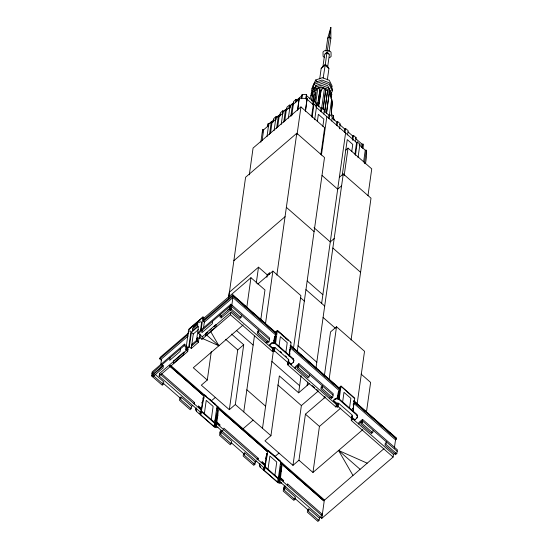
<?xml version="1.0" encoding="UTF-8"?>
<svg xmlns="http://www.w3.org/2000/svg" width="549" height="549" viewBox="0 0 549 549"><rect width="100%" height="100%" fill="white"/><g stroke="black" fill="none" stroke-linecap="round" stroke-linejoin="round"><path stroke-width="0.82" d="M330.519 29.872L330.821 27.45L327.739 38.149L325.955 50.817M162.744 382.783L162.387 385.329L151.62 375.907L152.183 371.886L184.443 344.154L186.379 345.849M153.006 372.476L152.649 375.022L163.417 384.444L163.774 381.898L155.285 374.466M153.041 374.294L152.684 376.84L163.108 367.871L163.465 365.325L154.07 373.409L153.713 375.948M161.626 360.501L159.704 358.813L160.198 357.317L188.705 332.811M214.755 426.051L215.551 426.745L216.025 423.396L215.229 422.696L214.755 426.051L214.137 426.587L200.385 414.557L201.009 414.021L200.213 413.328L200.982 412.663L159.155 376.072L159.512 373.526L188.067 348.979L184.238 345.63L184.443 344.154M160.768 364.632L161.578 358.854L188.183 335.988M162.401 364.399L162.044 366.945L151.62 375.907M170.053 357.824L169.696 360.37L180.127 351.401L180.484 348.855M159.155 376.072L187.71 351.525L185.809 349.864L188.684 329.434L202.904 317.212L203.851 318.043L203.398 321.261L204.352 322.091L203.535 327.863M189.165 329.448L189.254 328.803L203 316.986L203.693 317.61L203.604 318.262L202.91 317.631L203 316.986M185.809 349.864L186.447 349.322L186.804 346.783M179.887 397.785L179.53 400.331L190.297 409.753L190.537 408.058M187.71 351.525L188.067 348.979M186.447 349.322L185.994 347.936L187.14 346.947L188.732 347.352L190.99 331.28L189.398 330.882L188.252 331.864M189.364 346.81L191.402 332.317L198.512 326.209L196.473 340.696L198.374 342.356L191.265 348.471L189.364 346.81L188.732 347.352M191.265 348.471L193.303 333.977L198.47 329.537M196.473 340.696L197.112 340.154L197.468 337.614M200.392 335.096L200.028 337.642L201.929 339.303L202.286 336.757L198.457 333.408L198.663 331.932L230.93 304.201L269.614 338.047L269.044 342.068L258.277 332.646L258.634 330.1M198.374 342.356L198.937 338.342M197.112 340.154L196.659 338.767L197.805 337.786L199.397 338.184L199.994 333.957M200.467 330.573L201.655 322.119L200.062 321.714L198.916 322.695M201.058 330.34L202.904 317.212M202.21 330.182L201.854 332.721L212.285 323.759L212.641 321.213M191.69 406.322L191.333 408.868L180.559 399.446L180.916 396.9L191.69 406.322L192.761 405.402M194.367 404.023L194.572 402.547L161.66 373.745M218.077 427.074L216.203 427.712L214.309 426.992L196.515 411.427L195.801 409.108L196.302 408.031M200.213 413.328L200.447 411.647M200.385 414.557L200.618 412.875M200.982 412.663L201.456 409.314L198.313 406.562L198.402 405.896L201.545 408.648L200.776 409.307M201.545 408.648L202.471 402.074L202.197 402.746L202.739 403.22L201.572 410L200.948 410.535L214.7 422.565L215.318 422.037L217.946 408.175L267.83 451.827L265.208 465.682L264.584 466.218M201.009 414.021L201.476 410.666M202.718 402.293L203.37 397.689L203.912 398.162L203.384 398.615L202.739 403.22M203.398 396.076L204.365 394.916M203.912 398.162L204.194 396.145L169.847 366.094M231.5 334.06L243.722 344.751L235.322 404.531L229.338 409.678L201.325 385.165L207.302 380.025L211.303 351.552M204.386 413.548L206.239 400.351L213.115 406.363L211.262 419.56M220.293 314.639L219.936 317.185L230.367 308.222L230.93 304.201M221.357 315.572L221 318.118L231.431 309.149L231.788 306.61M228.459 298.189L229.29 292.301L258.51 267.185L267.226 274.809L266.869 277.334M228.741 297.098L245.588 177.258L296.776 133.263L324.507 157.529L297.242 351.532M229.695 306.562L229.331 309.108L240.105 318.53L240.338 316.835M249.308 174.822L253.068 148.072L300.941 106.925L324.651 127.67L320.891 154.42M230.395 310.034L230.635 308.339M214.137 426.587L214.604 423.231L215.229 422.696M214.7 422.565L217.006 406.157L204.502 395.225M232.68 295.341L232.728 294.971L276.243 333.463L276.566 333.188L232.996 295.067L232.68 295.341L233.956 296.46M214.309 426.992L214.398 426.333M203.398 321.261L232.872 295.925L232.996 295.067M201.929 339.303L230.484 314.762L230.841 312.216L272.668 348.814M231.747 305.793L232.906 297.544L275.523 334.835L275.241 336.853L274.699 336.379L275.221 335.926L275.763 336.407L275.118 341.004L274.575 340.531M217.946 408.175L217.027 408.971L218.118 406.946M216.491 415.25L217.033 415.723L217.679 411.126L218.2 410.673L217.658 410.199M215.318 422.037L216.114 422.73L217.04 416.156L217.809 415.497L218.2 410.673M215.551 426.745L216.32 426.086L216.793 422.73L219.929 425.482L220.025 424.816L216.882 422.064L217.809 415.497M260.83 142.287L262.594 129.749L263.657 129.77L268.935 125.234M262.127 140.64L263.657 129.77M267.699 126.359L268.049 123.834L269.12 123.861L273.882 119.764M241.491 315.099L241.135 317.645L230.367 308.222M266.992 136.605L268.749 124.06L271.261 121.905L272.029 122.578L270.499 133.448M229.338 409.678L237.738 349.891L243.722 344.751M269.497 134.45L271.261 121.905M246.727 307.859L250.962 277.712L264.968 289.968L260.727 320.115M273.237 121.953L273.711 118.584L276.216 116.429L276.984 117.095M274.102 130.49L275.866 117.946L278.377 115.791L279.139 116.463L277.616 127.334M275.742 119.792L276.216 116.429M230.587 443.098L230.354 444.8L219.579 435.371L220.149 431.356L221.384 430.292M276.614 128.336L278.377 115.791M256.266 283.16L258.51 267.185M279.846 116.271L280.319 112.902L282.831 110.747L283.593 111.413M282.358 114.11L282.831 110.747M281.218 124.376L282.982 111.831L285.487 109.676L286.255 110.342L284.725 121.219M283.73 122.221L285.487 109.676M243.749 411.915L254.407 336.084M286.454 110.582L286.928 107.22L289.44 105.065L290.208 105.731L292.603 103.562L293.372 104.228L291.725 115.935M288.966 108.428L289.44 105.065M288.335 118.261L290.098 105.717M289.851 108.256L290.085 106.575M290.84 116.1L292.603 103.562M243.523 453.467L243.166 456.013L253.933 465.435L254.297 462.889M293.07 104.9L293.543 101.538L296.048 99.383L296.817 100.048L296.584 101.737M269.511 274.328L269.744 272.647L267.226 274.809M295.582 102.745L296.048 99.383M265.421 324.143L272.874 271.103L300.893 295.616L293.434 348.656M297.572 109.978L299.212 98.271L307.138 98.443L305.512 111.07M297.702 110.061L299.212 98.271M276.84 275.104L296.776 133.263M301.566 98.731L302.156 94.524L306.466 94.613L306.006 98.902M301.82 97.969L302.156 94.524M297.064 134.512L300.941 106.925M268.255 341.258L268.015 342.953L257.248 333.531L257.605 330.985L258.874 332.097M230.484 314.762L272.311 351.353L272.778 348.004L269.641 345.252L269.731 344.587L271.583 342.995L273.457 342.356L275.358 343.077L293.145 358.641L293.962 360.295L293.118 362.58L291.258 364.172L288.747 361.969M269.641 345.252L271.494 343.66L271.583 342.995M305.875 98.82L306.466 94.613M255.326 462.004L254.969 464.55L244.195 455.128L244.559 452.582L255.326 462.004L256.397 461.085M305.374 110.98L307.138 98.443M273.45 343.228L273.8 340.764L274.569 340.106L275.358 340.799L275.015 343.262M274.699 336.379L273.8 340.764M273.079 350.694L273.553 347.339L274.342 348.039L273.876 351.387L273.079 350.694L272.311 351.353M274.219 342.569L275.221 335.926M275.79 332.948L275.975 331.623L277.369 330.429L291.114 342.459L289.158 356.404M258.003 459.698L258.208 458.23L223.855 428.165L223.649 429.641L219.936 432.832L221.206 433.936M262.504 428.323L273.395 350.859M276.353 331.541L276.305 331.912L275.975 331.623M275.523 334.835L276.442 334.046L276.566 333.188M293.118 362.58L293.866 360.961L293.056 359.307L275.262 343.743L275.358 343.077M273.876 351.387L274.493 350.852L274.967 347.503L288.719 359.533L288.246 362.889L287.621 363.417L288.417 364.117L287.649 364.776L335.947 407.035L336.715 406.377L337.189 403.021L337.978 403.714L337.511 407.07L336.715 406.377M275.523 343.557L277.369 330.429M281.712 482.756L279.839 483.394L277.945 482.674L260.151 467.11L260.247 466.444M311.558 100.886L312.868 91.58L314.604 91.621L314.577 90.111L316.32 90.146L316.293 88.643L317.734 88.67L318.592 87.936L323.512 88.046L324.397 88.814L325.845 88.849L323.135 109.814M311.818 100.453L312.058 98.758M312.299 97.07L312.868 91.58M310.748 95.677L313.692 89.336L313.918 87.696L321.261 85.205L328.7 88.018L331.877 94.497L331.225 95.903M312.182 91.951L311.475 90.516L314.419 84.169L314.646 82.535L321.988 80.044L329.427 82.858L332.605 89.329L331.953 90.743M313.033 101.112L314.577 90.111M312.642 104.708L313.115 101.345L313.856 100.707L316.45 102.972L315.977 106.341M313.417 100.083L314.248 94.16M278.961 346.549L280.354 336.647L287.223 342.665L285.837 352.561M311.599 116.402L313.856 100.707M315.62 87.6L315.915 85.486L321.789 83.489L327.746 85.74L330.285 90.921M312.107 117.431L313.987 104.056L316.574 106.321L314.694 119.703M314.385 102.176L316.293 88.643M314.769 101.146L315.366 96.919M315.606 95.224L315.963 92.685M278.391 481.734L279.187 482.427L279.661 479.071L278.865 478.378L278.391 481.734L277.773 482.269L264.021 470.239L264.645 469.704L263.849 469.004L264.083 467.329M264.021 470.239L264.378 467.721M315.716 103.054L317.734 88.67M265.942 457.66L266.155 456.123M263.849 469.004L264.618 468.345L265.092 464.989L261.948 462.244L262.038 461.579L265.181 464.33L264.412 464.989L265.208 465.682M265.181 464.33L266.107 457.756L265.833 458.429L266.375 458.902M264.645 469.704L265.112 466.348M266.361 457.976L267.006 453.371L267.548 453.845M267.034 451.758L268.001 450.599M319.703 78.919L321.172 68.433L325.303 64.35L327.019 52.169L329.427 54.282L327.719 66.456L328.92 68.598L327.334 79.893M325.399 396.996L305.429 414.159L298.958 460.213L292.974 465.353L264.961 440.84L270.938 435.7L279.345 375.921L298.642 392.81L309.629 383.367M322.97 66.354L324.679 54.179L327.019 52.169M317.844 102.814L319.923 90.043L318.592 87.936M318.393 100.92L319.923 90.043L321.083 90.063L323.512 88.046M317.109 105.257L317.59 102.876L318.756 102.903L318.873 103.596L321.083 90.063L318.729 106.808M268.022 469.223L269.875 456.034L276.751 462.045L274.898 475.242M323.169 78.061L325.303 64.35L327.719 66.456M317.343 121.569L318.365 114.329L323.869 119.147L322.853 126.387M327.266 51.174L330.821 27.45L330.882 38.217L328.981 51.73M320.568 111.646L321.041 108.283L321.783 107.645L324.377 109.91L323.786 114.117M321.659 108.277L324.397 88.814M321.192 111.852L321.783 107.645M322.99 109.155L325.845 88.849M290.469 342.446L290.524 342.075M287.621 363.417L287.861 361.743M287.649 364.776L288.005 362.23M289.625 351.978L290.057 348.91L289.529 349.363M288.417 364.117L288.891 360.762M289.556 355.992L289.906 353.522L289.11 352.829M324.637 111.543L327.609 90.393L325.873 90.352M324.782 112.209L327.609 90.393M326.401 113.087L329.373 91.937L327.636 91.903M291.258 364.172L291.354 363.507M326.545 113.499L329.373 91.937M321.426 155.038L326.827 116.58M293.056 359.307L293.145 358.641M328.501 118.584L328.975 115.221L329.716 114.583L332.303 116.848L331.713 121.055M277.773 482.269L278.24 478.913L278.865 478.378M265.16 466.719L278.336 478.248L280.642 461.839L267.514 450.358M329.434 115.235L331.671 99.328L330.278 93.968L329.4 93.193M277.945 482.674L278.041 482.008M329.126 118.79L329.716 114.583M278.336 478.248L278.961 477.712L281.582 463.857L324.198 501.148L321.783 518.359L279.956 481.768L280.429 478.412L283.572 481.164L283.661 480.499L280.518 477.747L281.843 466.348L281.294 465.875M281.582 463.857L280.663 464.646L281.754 462.629M331.445 110.356L332.323 102.986L331.671 99.328C333.058 104.578 330.827 109.773 331.726 115.091M280.127 470.932L280.669 471.406L281.314 466.801L281.843 466.348M278.961 477.712L279.75 478.412L280.676 471.838L281.445 471.172M322.27 385.782L321.913 388.328L332.68 397.751L333.25 393.729L298.896 363.671L298.327 367.686L309.101 377.108L309.458 374.569M298.642 392.81L301.065 375.585M336.427 125.522L336.901 122.153L337.642 121.521L340.236 123.786L339.522 128.837M337.052 125.728L337.642 121.521M287.285 485.323L287.491 483.847L322.345 514.344L321.11 515.408M292.974 465.353L301.374 405.574L318.345 390.991L316.471 389.358M308.305 376.298L308.064 377.993L297.297 368.571L297.654 366.032L298.924 367.137M307.111 385.535L307.584 382.173M344.353 132.46L344.827 129.09L345.568 128.452L348.162 130.724L347.572 134.93M344.978 132.666L345.568 128.452M321.597 303.679L345.582 132.988M294.346 497.929L293.99 500.475L283.215 491.053L283.785 487.038L285.02 485.975M342.253 175.145L347.249 139.604L352.753 144.421L351.737 151.661M315.998 367.947L343.262 173.937L371 198.203L351.065 340.051M344.154 175.714L348.032 148.127L371.742 168.872L367.981 195.622M352.286 139.398L352.76 136.028L353.501 135.39L356.088 137.662L355.498 141.868M352.787 140.441L353.501 135.39M354.929 154.31L356.576 142.603L357.317 141.971L359.911 144.236L358.03 157.611M324.377 375.708L330.532 331.925L336.516 326.779L364.529 351.291L357.076 404.339M355.436 155.346L357.317 141.971M307.66 509.582L307.303 512.128L318.07 521.55L318.31 519.855M298.958 460.213L312.957 472.469L319.436 426.415L340.819 408.037M324.15 398.073L324.377 396.453M361.51 147.468L361.983 144.099L355.347 138.3L356.088 137.662M329.057 379.826L336.516 326.779M362.457 148.333L363.047 144.126L361.983 144.099M363.61 161.907L365.257 150.2L359.17 144.874L359.911 144.236M364.44 163.602L366.32 150.22L365.257 150.2M331.891 396.934L331.651 398.636L320.884 389.214L321.24 386.668L322.51 387.772M365.51 163.787L366.451 157.096L366.32 150.22M335.947 407.035L336.42 403.68L333.277 400.935L333.367 400.269L335.226 398.677L337.093 398.039L338.994 398.759L356.788 414.323L357.598 415.977L356.754 418.256L354.894 419.855L352.383 417.652M333.277 400.935L335.13 399.343L335.226 398.677M319.456 518.119L319.099 520.665L308.332 511.243L308.689 508.697L319.456 518.119L321.069 516.739M337.203 398.087L337.436 396.447L338.205 395.781L339.001 396.481L338.651 398.945M337.745 399.068L338.205 395.781M338.754 396.687L339.399 392.082L338.857 391.609L338.211 396.213L339.001 396.481M340.078 389.728L290.195 346.076L290.311 345.218L340.202 388.87L340.078 389.728L339.158 390.517L338.877 392.535L339.399 392.082M339.426 388.63L339.611 387.306L341.004 386.112L354.75 398.142L352.904 411.27M384.019 448.65L323.718 500.805L281.102 463.514M356.754 418.256L357.502 416.643L356.692 414.989L338.898 399.418L338.994 398.759M337.511 407.07L338.129 406.534L338.603 403.179L352.355 415.216L351.882 418.564L351.257 419.1L352.053 419.793L351.285 420.459L393.111 457.049L321.783 518.359M339.158 399.233L341.004 386.112M342.597 402.225L343.99 392.329L350.866 398.348L349.473 408.243M354.105 398.128L341.066 386.297L339.941 387.587L339.611 387.306M351.257 419.1L351.731 415.751L352.527 416.444L352.053 419.793M351.285 420.459L351.641 417.913M353.151 404.119L353.693 404.592L353.048 409.197L352.506 408.717M353.192 411.668L353.542 409.204L352.746 408.511M354.894 419.855L354.99 419.189M356.692 414.989L356.788 414.323M386.407 441.897L386.05 444.443L396.817 453.865L397.38 449.844L362.532 419.354L361.963 423.368L372.737 432.79L373.094 430.244M366.506 411.723L370.623 382.42L361.07 374.061M371.941 431.981L371.707 433.676L360.933 424.253L361.29 421.707L362.56 422.819M385.377 442.782L385.021 445.328L395.788 454.75L396.028 453.055M393.111 457.049L393.468 454.51L395.074 453.124M394.367 448.087L395.527 439.838L396.447 439.049L396.57 438.191L353.947 400.9L353.831 401.758L396.447 439.049M318.111 106.081L318.756 102.903M309.67 98.854L312.038 93.57L312.889 92.836M325.632 54.063L325.989 53.294M312.964 85.829L315.675 79.996L322.428 77.697L329.276 80.291L332.2 86.248L331.184 88.437M311.702 88.876L314.646 82.535M310.981 94.044L313.918 87.696M314.57 88.382L315.915 85.486M331.068 93.783L332.371 90.969L329.194 84.491L321.755 81.677L314.419 84.169M330.67 98.244L331.651 96.13L328.467 89.652L321.028 86.838L313.692 89.336M196.453 408.154L195.705 409.774L196.515 411.427M259.938 463.713L259.437 464.79L259.979 465.895M259.842 464.379L259.341 465.456L260.151 467.11M327.739 38.149L329.283 36.817L330.882 38.217M329.592 57.755L331.095 56.458L331.02 52.169L329.462 50.81L324.521 50.7L323.011 51.997L323.093 56.286L324.644 57.645M321.172 68.433L324.987 65.159L328.92 68.598M276.188 117.795L280.498 114.075M282.804 112.113L287.113 108.393M289.412 106.431L293.722 102.711M296.817 100.048L302.176 95.444M272.029 122.578L276.058 119.112M279.139 116.463L283.174 112.998M286.255 110.342L290.284 106.883M293.372 104.228L299.232 99.191M313.987 104.056L313.246 104.694L307.159 99.362M316.574 106.321L315.833 106.959L356.576 142.603M345.781 150.062L348.032 148.127M233.86 260.7L285.048 216.697M339.357 177.3L343.262 173.937M341.602 185.802L337.69 189.158L322.057 175.481M189.789 328.913L191.038 327.835M194.161 325.152L195.41 324.075M197.908 321.927L200.412 319.779M201.661 318.701L202.91 317.631M203.658 318.372L250.962 277.712M203.569 320.033L232.728 294.971M159.704 358.813L187.902 334.581M204.352 322.091L232.906 297.544M151.977 373.361L184.238 345.63M198.457 333.408L230.724 305.676L269.401 339.522M257.797 284.059L272.874 271.103M227.622 310.185L229.503 308.572M186.976 348.622L188.273 347.51M191.827 344.449L197.002 340.009M199.397 338.184L200.028 337.642M191.622 345.925L197.441 340.929M202.286 336.757L207.481 332.296M210.075 330.066L211.372 328.947M213.966 326.717L230.841 312.216M334.183 238.554L330.272 241.917L314.021 227.698M243.207 324.871L193.296 367.768L207.302 380.025M193.337 403.611L194.572 402.547M275.694 333.607L276.298 333.092M265.695 342.713L267.301 341.327M203.37 397.689L202.842 398.142L203.384 398.615M275.241 336.853L275.763 336.407M211.241 400.935L215.332 397.421M272.778 348.004L273.553 347.339M274.342 348.039L274.967 347.503M217.033 415.723L217.555 415.277M288.095 360.069L288.719 359.533M216.114 422.73L216.882 422.064M216.025 423.396L216.793 422.73M298.896 363.671L295.184 366.856L294.978 368.331L298.683 365.147L333.044 395.205M243.063 428.776L253.13 420.115M256.973 459.293L258.208 458.23M329.331 398.389L330.937 397.009M267.006 453.371L266.478 453.824L267.02 454.298M338.857 391.609L338.335 392.061L337.436 396.447M274.877 456.61L278.967 453.097M336.42 403.68L337.189 403.021M337.978 403.714L338.603 403.179M353.165 405.045L353.693 404.592M280.669 471.406L281.191 470.953M279.75 478.412L280.518 477.747M279.661 479.071L280.429 478.412M279.187 482.427L279.956 481.768M362.532 419.354L358.82 422.538L358.614 424.013L362.326 420.822L397.174 451.319M285.679 486.702L283.579 488.507L284.842 489.619M312.957 472.469L362.868 429.572M396.57 438.191L396.254 438.459L353.686 400.804M271.494 343.66L273.368 343.022L275.262 343.743M335.13 399.343L337.004 398.704L338.898 399.418M319.394 92.664L320.554 92.692M318.502 99.026L319.662 99.053M327.19 52.999L328.474 54.125L328.089 53.342M202.67 338.568L218.893 345.767L210.439 331.116M352.925 475.372L338.555 450.468L367.144 463.157M334.067 120.306L333.222 115.558L331.754 114.871L331.431 109.347M306.479 95.54L313.115 101.345M315.702 103.61L321.041 108.283M324.226 111.07L328.975 115.221M332.097 117.953L336.901 122.153M339.488 124.424L344.827 129.09M348.011 131.877L352.76 136.028M286.365 207.35L314.097 231.623M332.852 248.031L360.583 272.297M307.227 280.999L322.86 294.676M305.944 289.632L324.699 306.047M300.468 297.675L304.338 301.065M323.093 317.473L335.35 328.199M298.052 345.801L316.807 362.21M277.43 330.615L288.65 340.435M277.375 330.985L279.873 333.168M281.115 334.259L284.238 336.99M285.48 338.081L288.602 340.805M290.689 345.678L339.886 389.138L335.405 385.226M244.854 305.992L246.13 307.111M248.697 309.355L250.619 311.036M252.54 312.717L255.1 314.961M256.383 316.08L264.076 322.812M293.193 348.292L294.47 349.411M297.03 351.648L298.951 353.323M300.866 355.004L303.425 357.241M304.709 358.36L313.019 365.634M323.896 375.152L325.173 376.271M327.732 378.508L329.647 380.189M331.569 381.864L334.128 384.101M353.631 401.175L365.716 411.75M380.985 425.104L382.255 426.216M385.439 429.002L386.709 430.114M389.255 432.338L391.163 434.012M393.07 435.68L395.616 437.903M232.872 295.925L276.442 334.046M289.913 347.428L339.158 390.517M353.542 403.103L395.527 439.838M280.374 351.484L281.623 352.582M285.37 355.862L286.516 356.864M334.622 401.367L336.51 403.021M288.637 362.786L336.304 404.489M352.273 418.468L393.468 454.51M274.493 350.852L288.246 362.889M338.129 406.534L351.882 418.564M312.12 385.549L314.604 387.724M236.379 330.388L253.144 345.06M271.906 361.475L299.637 385.741M225.639 339.309L237.738 349.891M277.815 384.966L301.374 405.574M305.429 414.159L319.436 426.415M206.891 335.267L218.893 345.767M338.555 450.468L360.034 469.265M191.402 332.317L193.303 333.977M246.858 389.797L265.613 406.212M235.322 404.531L270.938 435.7M205.148 395.232L206.397 396.323M209.512 399.054L211.386 400.688M213.877 402.87L215.75 404.51M268.159 450.365L280.628 461.284M170.657 365.421L324.37 499.919M169.806 365.723L203.761 395.438M217.514 407.468L267.404 451.113M281.15 463.15L323.773 500.434M169.758 366.094L203.713 395.808M217.459 407.838L267.349 451.484M217.136 410.645L217.679 411.126M280.772 466.327L281.314 466.801M201.703 402.733L202.492 403.433M216.244 415.463L217.04 416.156M265.339 458.415L266.135 459.108M279.88 471.138L280.676 471.838M214.762 420.211L215.558 420.911M159.512 373.526L201.339 410.124M216.677 423.54L264.975 465.799M280.313 479.222L322.139 515.82M201.483 411.75L214.604 423.231M265.119 467.432L278.24 478.913M214.199 424.233L214.995 424.926M216.32 426.086L264.618 468.345M277.835 479.915L278.631 480.608M199.15 412.985L200.419 414.097M163.376 383.339L181.156 398.897M231.349 442.81L244.792 454.572M294.978 498.485L308.929 510.694M315.675 79.996L317.521 82.027M333.806 119.73L333.222 115.558M363.047 144.126L363.115 147.859M332.323 102.986L332.344 103.994M330.278 93.968L330.326 96.528M268.049 123.834L268.104 126.826M262.594 129.749L262.648 132.803M173.621 360.947L173.264 363.493L183.695 354.524L184.052 351.978L173.621 360.947M192.672 328.776L192.39 330.752L197.537 326.332L197.818 324.349L192.672 328.776M193.042 327.019L192.987 327.41L198.114 322.661L193.042 327.019M205.786 333.305L205.422 335.844L215.853 326.881L216.21 324.335L205.786 333.305M220.972 431.946L220.609 434.485L231.383 443.908L231.74 441.369L220.972 431.946M284.608 487.622L284.252 490.168L295.019 499.59L295.376 497.044L284.608 487.622"/></g></svg>
